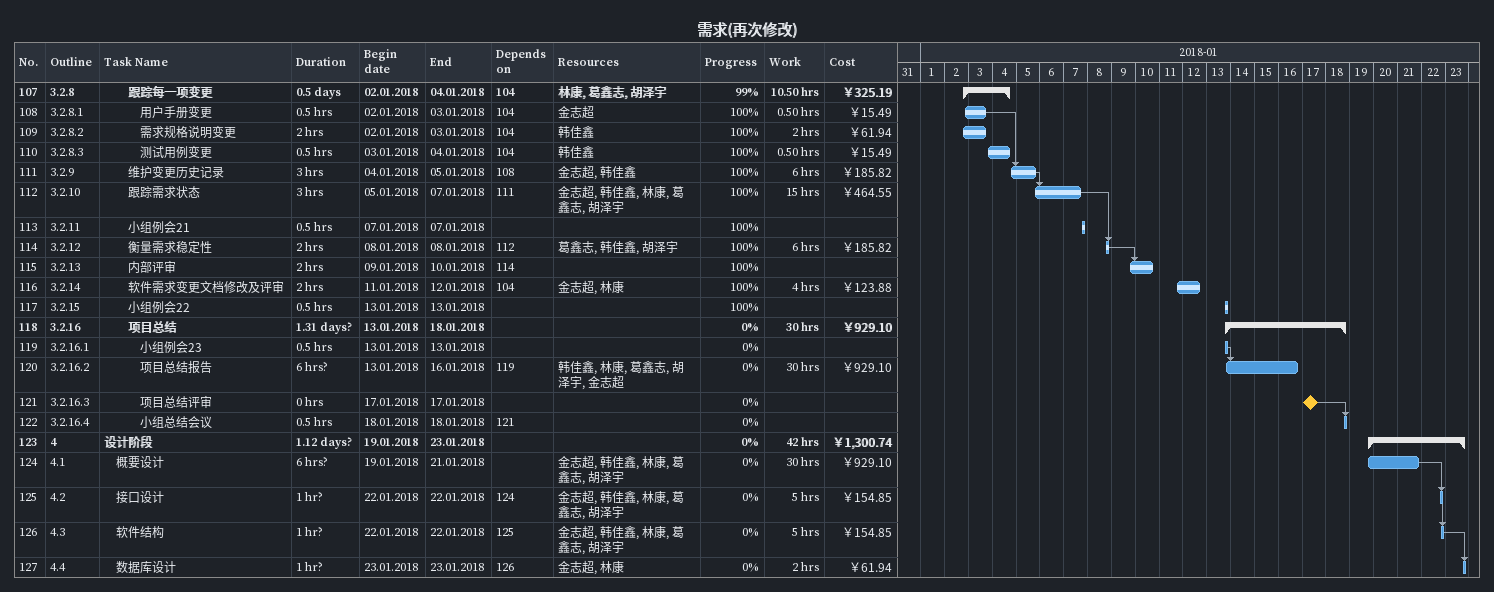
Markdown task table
需求(再次修改)

| ID | WBS | Task | Duration | Start | Finish | Predecessors | Resources | % complete | Work (h) | Cost (￥) |
|---|---|---|---|---|---|---|---|---|---|---|
| 107 | 3.2.8 | **跟踪每一项变更** | 0.5d | 2018-01-02 | 2018-01-04 | 104 | 林康, 葛鑫志, 胡泽宇 | 99 | 10.50 | 325.19 |
| 108 | 3.2.8.1 | 用户手册变更 | 0.5h | 2018-01-02 | 2018-01-03 | 104 | 金志超 | 100 | 0.50 | 15.49 |
| 109 | 3.2.8.2 | 需求规格说明变更 | 2h | 2018-01-02 | 2018-01-03 | 104 | 韩佳鑫 | 100 | 2 | 61.94 |
| 110 | 3.2.8.3 | 测试用例变更 | 0.5h | 2018-01-03 | 2018-01-04 | 104 | 韩佳鑫 | 100 | 0.50 | 15.49 |
| 111 | 3.2.9 | 维护变更历史记录 | 3h | 2018-01-04 | 2018-01-05 | 108 | 金志超, 韩佳鑫 | 100 | 6 | 185.82 |
| 112 | 3.2.10 | 跟踪需求状态 | 3h | 2018-01-05 | 2018-01-07 | 111 | 金志超, 韩佳鑫, 林康, 葛鑫志, 胡泽宇 | 100 | 15 | 464.55 |
| 113 | 3.2.11 | 小组例会21 | 0.5h | 2018-01-07 | 2018-01-07 |  |  | 100 |  |  |
| 114 | 3.2.12 | 衡量需求稳定性 | 2h | 2018-01-08 | 2018-01-08 | 112 | 葛鑫志, 韩佳鑫, 胡泽宇 | 100 | 6 | 185.82 |
| 115 | 3.2.13 | 内部评审 | 2h | 2018-01-09 | 2018-01-10 | 114 |  | 100 |  |  |
| 116 | 3.2.14 | 软件需求变更文档修改及评审 | 2h | 2018-01-11 | 2018-01-12 | 104 | 金志超, 林康 | 100 | 4 | 123.88 |
| 117 | 3.2.15 | 小组例会22 | 0.5h | 2018-01-13 | 2018-01-13 |  |  | 100 |  |  |
| 118 | 3.2.16 | **项目总结** | 1.31d? | 2018-01-13 | 2018-01-18 |  |  | 0 | 30 | 929.10 |
| 119 | 3.2.16.1 | 小组例会23 | 0.5h | 2018-01-13 | 2018-01-13 |  |  | 0 |  |  |
| 120 | 3.2.16.2 | 项目总结报告 | 6h? | 2018-01-13 | 2018-01-16 | 119 | 韩佳鑫, 林康, 葛鑫志, 胡泽宇, 金志超 | 0 | 30 | 929.10 |
| 121 | 3.2.16.3 | 项目总结评审 | 0h | 2018-01-17 | 2018-01-17 |  |  | 0 |  |  |
| 122 | 3.2.16.4 | 小组总结会议 | 0.5h | 2018-01-18 | 2018-01-18 | 121 |  | 0 |  |  |
| 123 | 4 | **设计阶段** | 1.12d? | 2018-01-19 | 2018-01-23 |  |  | 0 | 42 | 1300.74 |
| 124 | 4.1 | 概要设计 | 6h? | 2018-01-19 | 2018-01-21 |  | 金志超, 韩佳鑫, 林康, 葛鑫志, 胡泽宇 | 0 | 30 | 929.10 |
| 125 | 4.2 | 接口设计 | 1h? | 2018-01-22 | 2018-01-22 | 124 | 金志超, 韩佳鑫, 林康, 葛鑫志, 胡泽宇 | 0 | 5 | 154.85 |
| 126 | 4.3 | 软件结构 | 1h? | 2018-01-22 | 2018-01-22 | 125 | 金志超, 韩佳鑫, 林康, 葛鑫志, 胡泽宇 | 0 | 5 | 154.85 |
| 127 | 4.4 | 数据库设计 | 1h? | 2018-01-23 | 2018-01-23 | 126 | 金志超, 林康 | 0 | 2 | 61.94 |
